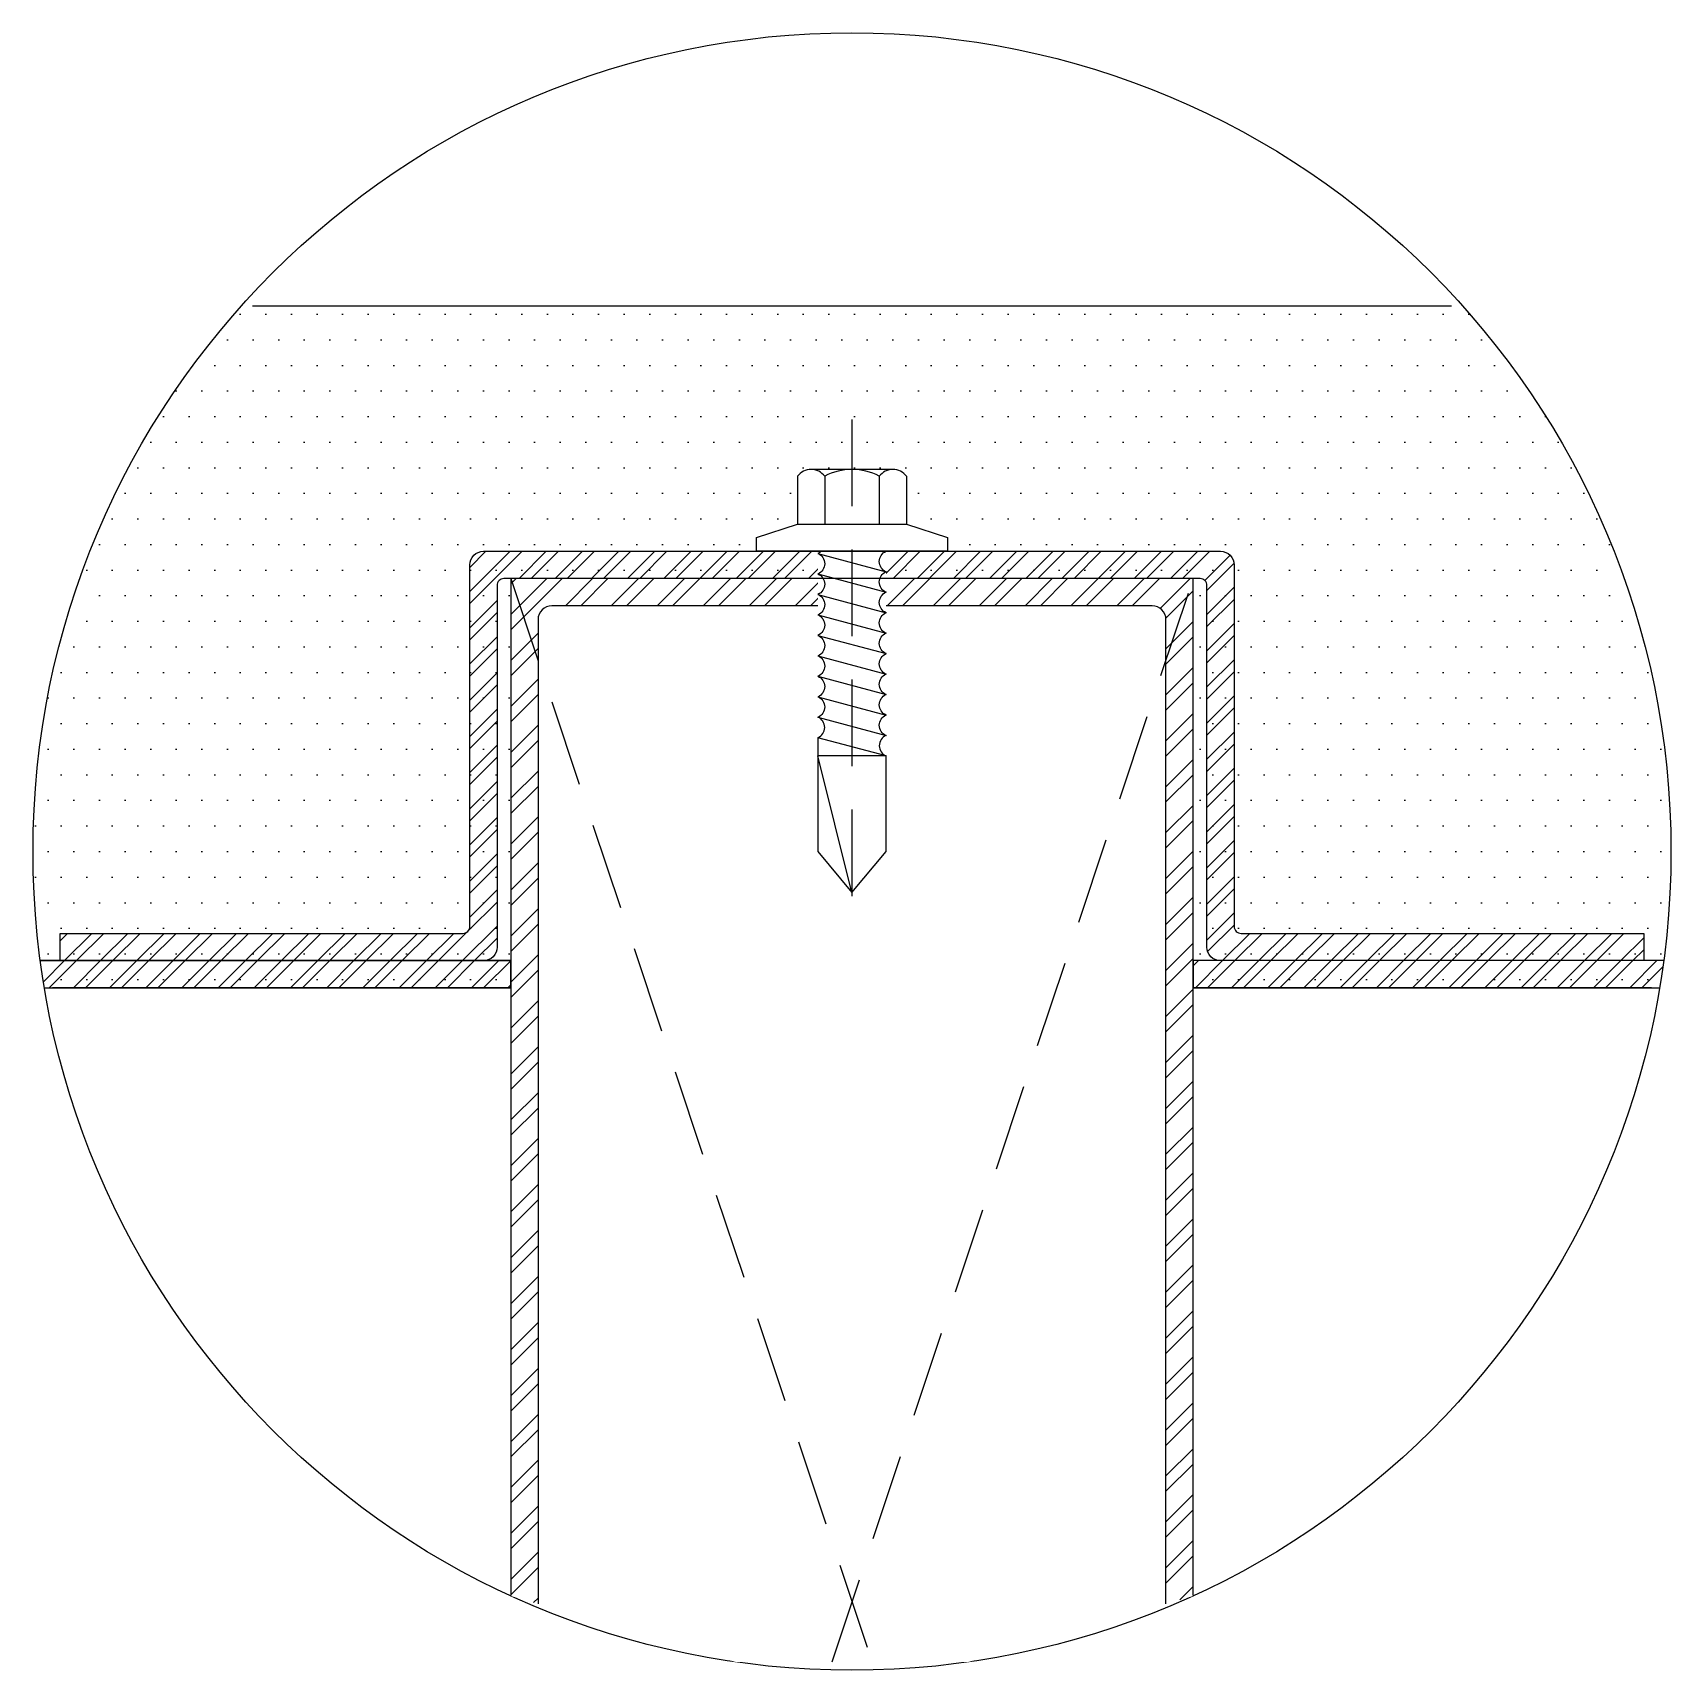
# Model space of a CAD drawing. Header units: millimetres. Extents: x -244126 to 368105, y -173968 to 259060.
# Drawn here: x 43253.1 to 43373.1, y 47267 to 47387 of the extents above; entities that cross this region are included whole.
import ezdxf
from ezdxf.xclip import XClip

# ---------------------------------------------------------------- set-up
doc = ezdxf.new("R2010")
doc.units = ezdxf.units.MM
doc.header["$MEASUREMENT"] = 0
doc.header["$XCLIPFRAME"] = 0
doc.linetypes.add('HIDDEN', pattern=[9.525, 6.35, -3.175])
for name, color, linetype in [('000 - H A T C H', 8, 'Continuous'), ('000 - H I D D E N', 7, 'Continuous'), ('000 - SYMBOL CON', 1, 'Continuous'), ('000 - WIPEOUT', 250, 'Continuous'), ('001 - ASCESSORIES', 1, 'Continuous'), ('002 - STRUCTURAL STEEL', 4, 'Continuous'), ('A04_TUBE SERIES', 7, 'Continuous')]:
    doc.layers.add(name, color=color, linetype=linetype)
pattern_1 = [(135, (37445.3325, -36131.4004), (-1.325825215, -1.325825215), []), (135, (37445.3325, -36130.5165), (-1.325825215, -1.325825215), [])]

# ---------------------------------------------------------------- blocks, each defined once
blk = doc.blocks.new('*U3324')
at = {"layer": '001 - ASCESSORIES', "color": 0, "linetype": 'ByBlock'}
for points in [[(-75, -50), (-125, -50), (-125, -20), (-175, -20), (-175, -50), (-225, -50), (-225, 0), (225, 0), (225, -50), (175, -50), (175, -20), (125, -20), (125, -50), (75, -50)], [(75, -50), (25, -50), (25, -20), (-25, -20), (-25, -50), (-75, -50)]]:
    blk.add_lwpolyline(points, dxfattribs=at)
blk = doc.blocks.new('*U3259')
at = {"color": 250}
blk.add_wipeout([(25, 0), (25, 150), (-25, 150), (-25, 0)], dxfattribs=at).dxf.layer = '000 - WIPEOUT'
at = {"layer": '000 - H I D D E N', "color": 8, "linetype": 'HIDDEN'}
for p, q in [((25, 0), (-25, 150)), ((25, 150), (-25, 0))]:
    blk.add_line(p, q, dxfattribs=at)
at = {"layer": '002 - STRUCTURAL STEEL', "color": 0}
blk.add_lwpolyline([(25, 0), (25, 150), (-25, 150), (-25, 0)], close=True, dxfattribs=at)
blk.add_lwpolyline([(23, 3), (23, 147, 0.414214), (22, 148), (-22, 148, 0.414214), (-23, 147), (-23, 3, 0.414214), (-22, 2), (22, 2, 0.414214)], format="xyb", close=True, dxfattribs=at)
at = {"layer": 'Defpoints', "color": 250}
blk.add_lwpolyline([(25, 0), (25, 150), (-25, 150), (-25, 0)], close=True, dxfattribs=at)
at = {"color": 250}
blk.add_wipeout([(25, 0), (25, 150), (-25, 150), (-25, 0)], dxfattribs=at).dxf.layer = '000 - WIPEOUT'
at = {"layer": '000 - H A T C H'}
h = blk.add_hatch(dxfattribs=at)
h.set_pattern_fill('ANSI32', color=256, scale=0.25)
h.set_pattern_definition([(45, (7e-15, 137.5), (-1.6838, 1.6838), []), (45, (1.1225, 137.5), (-1.6838, 1.6838), [])])
h.paths.add_polyline_path([(25, 0), (25, 150), (-25, 150), (-25, 0)])
edge = h.paths.add_edge_path(flags=16)
edge.add_line((23, 3), (23, 147))
edge.add_arc((22, 147), 1, 0, 90)
edge.add_line((22, 148), (-22, 148))
edge.add_arc((-22, 147), 1, 90, 180)
edge.add_line((-23, 147), (-23, 3))
edge.add_arc((-22, 3), 1, 180, 270)
edge.add_line((-22, 2), (22, 2))
edge.add_arc((22, 3), 1, 270, 360)
at = {"layer": '000 - H I D D E N', "color": 8, "linetype": 'HIDDEN'}
for p, q in [((25, 0), (-25, 150)), ((25, 150), (-25, 0))]:
    blk.add_line(p, q, dxfattribs=at)
at = {"layer": '002 - STRUCTURAL STEEL', "color": 0}
blk.add_lwpolyline([(25, 0), (25, 150), (-25, 150), (-25, 0)], close=True, dxfattribs=at)
blk.add_lwpolyline([(23, 3), (23, 147, 0.414214), (22, 148), (-22, 148, 0.414214), (-23, 147), (-23, 3, 0.414214), (-22, 2), (22, 2, 0.414214)], format="xyb", close=True, dxfattribs=at)
at = {"layer": 'Defpoints', "color": 250}
blk.add_lwpolyline([(25, 0), (25, 150), (-25, 150), (-25, 0)], close=True, dxfattribs=at)
blk = doc.blocks.new('000 - DYNAMIC_VIEW_ASSCESSORIES_HEX_HEAD_SELF_DRILLING_SCREW_No.12x25_SIDE_VIEW')
at = {"layer": 'Defpoints', "color": 250, "linetype": 'HIDDEN'}
blk.add_line((0, -9.65), (0, 9.65), dxfattribs=at)
blk.add_wipeout([(0, 2.5), (22, 2.5), (25, 0), (22, -2.5), (0, -2.5), (0, -7), (-1, -7), (-2, -4), (-6, -4), (-6, 4), (-2, 4), (-1, 7), (0, 7)]).dxf.layer = '000 - WIPEOUT'
at = {"layer": '001 - ASCESSORIES', "color": 0}
for p, q in [((-5.5, 4), (-2, 4)), ((-6, 3), (-6, -3)), ((-5.5, 2), (-2, 2)), ((-5.5, -2), (-2, -2)), ((-5.5, -4), (-2, -4))]:
    blk.add_line(p, q, dxfattribs=at)
at = {"layer": '001 - ASCESSORIES', "color": 8}
for p, q in [((15, 2.5), (13.66, -2.5)), ((25, 0), (15, -2.5))]:
    blk.add_line(p, q, dxfattribs=at)
at = {"layer": '001 - ASCESSORIES', "color": 0}
blk.add_lwpolyline([(-1, 7), (0, 7), (0, -7), (-1, -7), (-2, -4), (-2, 4)], close=True, dxfattribs=at)
at = {"layer": '001 - ASCESSORIES', "color": 8}
for points in [[(0, -2.25, -0.091189), (0.16, -2.5), (1.5, 2.5, -0.666667), (0, 2.5)], [(0.16, -2.5, -0.666667), (1.66, -2.5), (3, 2.5, -0.666667), (1.5, 2.5)], [(1.66, -2.5, -0.666667), (3.16, -2.5), (4.5, 2.5, -0.666667), (3, 2.5)], [(3.16, -2.5, -0.666667), (4.66, -2.5), (6, 2.5, -0.666667), (4.5, 2.5)], [(4.66, -2.5, -0.666667), (6.16, -2.5), (7.5, 2.5, -0.666667), (6, 2.5)], [(6.16, -2.5, -0.666667), (7.66, -2.5), (9, 2.5, -0.666667), (7.5, 2.5)], [(7.66, -2.5, -0.666667), (9.16, -2.5), (10.5, 2.5, -0.666667), (9, 2.5)], [(9.16, -2.5, -0.666667), (10.66, -2.5), (12, 2.5, -0.666667), (10.5, 2.5)], [(10.66, -2.5, -0.666667), (12.16, -2.5), (13.5, 2.5, -0.666667), (12, 2.5)]]:
    blk.add_lwpolyline(points, format="xyb", dxfattribs=at)
blk.add_lwpolyline([(13.66, -2.5), (22, -2.5), (25, 0), (22, 2.5), (15, 2.5), (15, -2.47)], dxfattribs=at)
at = {"layer": '001 - ASCESSORIES', "color": 0}
for centre, radius, start, end in [((-4.75, 3), 1.25, 126.8699, 233.1301), ((-1.75, 0), 4.25, 151.9275, 208.0725), ((-4.75, -3), 1.25, 126.8699, 233.1301)]:
    blk.add_arc(centre, radius, start, end, dxfattribs=at)
at = {"layer": '001 - ASCESSORIES', "color": 8}
for centre, start, end in [((14.25, 2.81), 202.6199, 337.3801), ((12.91, -2.81), 22.6199, 157.3801)]:
    blk.add_arc(centre, 0.812, start, end, dxfattribs=at)
at = {"layer": 'Defpoints', "color": 250, "linetype": 'HIDDEN'}
blk.add_line((-9.65, 0), (26.91, 0), dxfattribs=at)
blk = doc.blocks.new('000 - FAMELINE_BUBBLE_TYP.DETAIL_AL.TUBE+AL.SHEET.U-CARRIER_50x50x50mm._CUT_VIEW_TYPE_2')
at = {"layer": '000 - H A T C H', "transparency": 33554687}
h = blk.add_hatch(dxfattribs=at)
h.set_pattern_fill('DOTS', color=8, scale=30, angle=90)
h.set_pattern_definition([(90, (-36131.4004, -37467.3325), (-1.875, 0.9375), [0, -1.875])])
edge = h.paths.add_edge_path()
edge.add_arc((0, 0), 60, 228.1897, 279.5941)
edge.add_line((10, -59.16), (10, 59.16))
edge.add_arc((0, 0), 60, 80.4059, 131.8103)
edge.add_line((-40, 44.72), (-40, -44.72))
h = blk.add_hatch(dxfattribs=at)
h.set_pattern_fill('ANSI32', color=8, scale=5, angle=90)
h.set_pattern_definition(pattern_1)
edge = h.paths.add_edge_path()
edge.add_arc((0, 0), 60, 440.4059, 442.3377)
edge.add_line((8, 59.46), (8, 25))
edge.add_line((8, 25), (10, 25))
edge.add_line((10, 25), (10, 59.16))
h = blk.add_hatch(dxfattribs=at)
h.set_pattern_fill('ANSI32', color=8, scale=5, angle=90)
h.set_pattern_definition(pattern_1)
edge = h.paths.add_edge_path()
edge.add_line((8, 58), (8, 27))
edge.add_arc((7, 27), 1, -90, 0, ccw=False)
edge.add_line((7, 26), (-19.5, 26))
edge.add_arc((-19.5, 25.5), 0.5, 90, 180)
edge.add_line((-20, 25.5), (-20, -25.5))
edge.add_arc((-19.5, -25.5), 0.5, 180, 270)
edge.add_line((-19.5, -26), (7, -26))
edge.add_arc((7, -27), 1, 0, 90, ccw=False)
edge.add_line((8, -27), (8, -58))
edge.add_line((8, -58), (6, -58))
edge.add_line((6, -58), (6, -28.5))
edge.add_arc((5.5, -28.5), 0.5, 0, 90)
edge.add_line((5.5, -28), (-21, -28))
edge.add_arc((-21, -27), 1, 180, 270, ccw=False)
edge.add_line((-22, -27), (-22, 27))
edge.add_arc((-21, 27), 1, 90, 180, ccw=False)
edge.add_line((-21, 28), (5.5, 28))
edge.add_arc((5.5, 28.5), 0.5, 270, 360)
edge.add_line((6, 28.5), (6, 58))
edge.add_line((6, 58), (8, 58))
h = blk.add_hatch(dxfattribs=at)
h.set_pattern_fill('ANSI32', color=8, scale=5, angle=90)
h.set_pattern_definition(pattern_1)
edge = h.paths.add_edge_path()
edge.add_arc((0, 0), 60, 277.6623, 279.5941)
edge.add_line((10, -59.16), (10, -25))
edge.add_line((10, -25), (8, -25))
edge.add_line((8, -25), (8, -59.46))
at = {"layer": '000 - SYMBOL CON', "color": 2, "linetype": 'ByBlock'}
blk.add_circle((0, 0), 60, dxfattribs=at)
at = {"layer": 'A04_TUBE SERIES', "color": 3}
for points in [[(8, 59.46), (8, 25), (10, 25), (10, 59.16)], [(10, -59.16), (10, -25), (8, -25), (8, -59.46), (8, -25)]]:
    blk.add_lwpolyline(points, dxfattribs=at)
at = {"layer": '001 - ASCESSORIES', "color": 2}
ref = blk.add_blockref('*U3324', (-40, 0), dxfattribs=dict(at, rotation=90))
XClip(ref).set_block_clipping_path([(-8.5388902964, 19.3892865129), (-24.9249007801, 14.5779197213), (-39.2916440367, 5.3449744613), (-50.4752119699, -7.5615509527), (-57.5695784169, -23.0960465895), (-60, -40), (-57.5695784169, -56.9039534105), (-50.4752119699, -72.4384490473), (-39.2916440367, -85.3449744613), (-24.9249007801, -94.5779197213), (-8.5388902964, -99.3892865129), (8.5388902964, -99.3892865129), (24.9249007801, -94.5779197213), (39.2916440367, -85.3449744613), (50.4752119699, -72.4384490473), (57.5695784169, -56.9039534105), (60, -40), (57.5695784169, -23.0960465895), (50.4752119699, -7.5615509527), (39.2916440367, 5.3449744613), (24.9249007801, 14.5779197213), (8.5388902964, 19.3892865129)])
at = {"layer": 'A04_TUBE SERIES', "color": 4}
ref = blk.add_blockref('*U3259', (-20, 0), dxfattribs=dict(at, rotation=270))
XClip(ref).set_block_clipping_path([(8.5388902964, -39.3892865129), (24.9249007801, -34.5779197213), (39.2916440367, -25.3449744613), (50.4752119699, -12.4384490473), (57.5695784169, 3.0960465895), (60, 20), (57.5695784169, 36.9039534105), (50.4752119699, 52.4384490473), (39.2916440367, 65.3449744613), (24.9249007801, 74.5779197213), (8.5388902964, 79.3892865129), (-8.5388902964, 79.3892865129), (-24.9249007801, 74.5779197213), (-39.2916440367, 65.3449744613), (-50.4752119699, 52.4384490473), (-57.5695784169, 36.9039534105), (-60, 20), (-57.5695784169, 3.0960465895), (-50.4752119699, -12.4384490473), (-39.2916440367, -25.3449744613), (-24.9249007801, -34.5779197213), (-8.5388902964, -39.3892865129)])
at = {"layer": '001 - ASCESSORIES'}
blk.add_blockref('000 - DYNAMIC_VIEW_ASSCESSORIES_HEX_HEAD_SELF_DRILLING_SCREW_No.12x25_SIDE_VIEW', (-22, 0), dxfattribs=at)
at = {"layer": '001 - ASCESSORIES', "color": 3}
blk.add_lwpolyline([(8, 58), (8, 27, -0.414214), (7, 26), (-19.5, 26, 0.414214), (-20, 25.5), (-20, -25.5, 0.414214), (-19.5, -26), (7, -26, -0.414214), (8, -27), (8, -58), (6, -58), (6, -28.5, 0.414214), (5.5, -28), (-21, -28, -0.414214), (-22, -27), (-22, 27, -0.414214), (-21, 28), (5.5, 28, 0.414214), (6, 28.5), (6, 58)], format="xyb", close=True, dxfattribs=at)

msp = doc.modelspace()

# ---------------------------------------------------------------- block references
at = {"layer": 'A04_TUBE SERIES', "color": 3, "rotation": 270}
msp.add_blockref('000 - FAMELINE_BUBBLE_TYP.DETAIL_AL.TUBE+AL.SHEET.U-CARRIER_50x50x50mm._CUT_VIEW_TYPE_2', (43313.10954, 47327.02685), dxfattribs=at)

doc.saveas('drawing.dxf')
